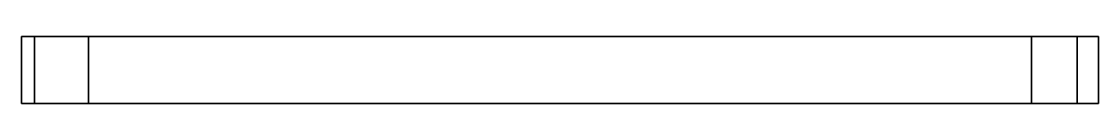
# Model space of a CAD drawing. Header units: metres. Extents: x -258 to 258, y 233 to 265.
import ezdxf

# ---------------------------------------------------------------- set-up
doc = ezdxf.new("R2010")
doc.units = ezdxf.units.M

msp = doc.modelspace()

# ---------------------------------------------------------------- linework, layer by layer
at = {"layer": 'layer1', "color": 1}
for points in [[(-257.80713, 264.70477, 917.77344), (-257.80713, 232.63574, 917.77344), (-225.73816, 232.63574, 917.77344), (-225.73816, 264.70477, 917.77344)], [(-225.73816, 264.70477, 427.76709), (-225.73816, 232.63574, 427.76709), (-257.80713, 232.63574, 427.76709), (-257.80713, 264.70477, 427.76709)], [(-257.80713, 264.70477, 427.76709), (-257.80713, 232.63574, 427.76709), (-257.80713, 232.63574, 917.77344), (-257.80713, 264.70477, 917.77344)], [(-257.80713, 264.70477, 427.76709), (-257.80713, 264.70477, 917.77344), (-225.73816, 264.70477, 917.77344), (-225.73816, 264.70477, 427.76709)], [(247.5582, 264.70477, 917.2124), (-251.62036, 264.70477, 917.2124), (-251.62036, 232.63574, 917.2124), (247.5582, 232.63574, 917.2124)], [(-251.62036, 264.70477, 892.15283), (247.5582, 264.70477, 892.15283), (247.5582, 232.63574, 892.15283), (-251.62036, 232.63574, 892.15283)], [(247.5582, 264.70477, 892.15283), (-251.62036, 264.70477, 892.15283), (-251.62036, 264.70477, 917.2124), (247.5582, 264.70477, 917.2124)], [(-225.73816, 264.70477, 917.77344), (-225.73816, 232.63574, 917.77344), (-225.73816, 232.63574, 427.76709), (-225.73816, 264.70477, 427.76709)], [(257.80713, 264.70477, 917.77344), (225.73816, 264.70477, 917.77344), (225.73816, 232.63574, 917.77344), (257.80713, 232.63574, 917.77344)], [(225.73816, 264.70477, 917.77344), (225.73816, 264.70477, 427.76709), (225.73816, 232.63574, 427.76709), (225.73816, 232.63574, 917.77344)], [(225.73816, 264.70477, 427.76709), (257.80713, 264.70477, 427.76709), (257.80713, 232.63574, 427.76709), (225.73816, 232.63574, 427.76709)], [(257.80713, 264.70477, 427.76709), (225.73816, 264.70477, 427.76709), (225.73816, 264.70477, 917.77344), (257.80713, 264.70477, 917.77344)], [(257.80713, 264.70477, 427.76709), (257.80713, 264.70477, 917.77344), (257.80713, 232.63574, 917.77344), (257.80713, 232.63574, 427.76709)], [(-257.80713, 232.63574, 917.77344), (-257.80713, 232.63574, 427.76709), (-225.73816, 232.63574, 427.76709), (-225.73816, 232.63574, 917.77344)], [(247.5582, 232.63574, 917.2124), (-251.62036, 232.63574, 917.2124), (-251.62036, 232.63574, 892.15283), (247.5582, 232.63574, 892.15283)], [(257.80713, 232.63574, 917.77344), (225.73816, 232.63574, 917.77344), (225.73816, 232.63574, 427.76709), (257.80713, 232.63574, 427.76709)]]:
    msp.add_3dface(points, dxfattribs=at)

doc.saveas('drawing.dxf')
